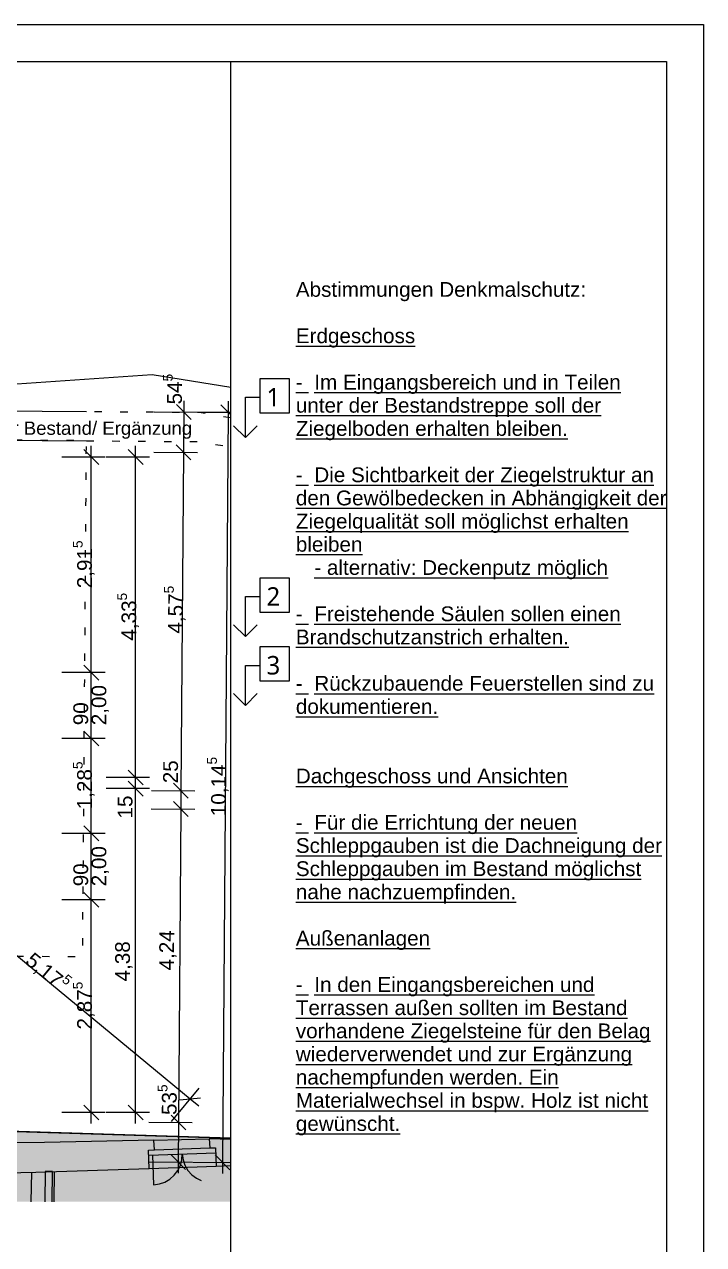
# Model space of a CAD drawing. Header units: centimetres. Extents: x 0 to 44.9, y 0 to 29.7.
# Drawn here: x 32.81 to 42, y 13.19 to 29.7 of the extents above; entities that cross this region are included whole.
import ezdxf
from ezdxf.xclip import XClip

# ---------------------------------------------------------------- set-up
doc = ezdxf.new("R2010")
doc.units = ezdxf.units.CM
doc.header["$MEASUREMENT"] = 0
doc.header["$XCLIPFRAME"] = 0
for name, pattern in [('ACAD_ISO02W100', [0.42, 0.12, -0.3]), ('Punktlinie_ eng', [0.025, 0, -0.025]), ('Strichlinie_ eng', [0.23, 0.15, -0.08]), ('Strichlinie_ lang', [1.058333, 0.635, -0.423333])]:
    doc.linetypes.add(name, pattern=pattern)
for name, color, linetype in [('A-Bemaßung 1_100', 7, 'Continuous'), ('A-Bemaßung 1_200', 7, 'Continuous'), ('A-Etiketten', 7, 'Continuous'), ('A-Schraffuren', 7, 'Continuous'), ('A-Text', 7, 'Continuous'), ('A-Wand Aussen', 7, 'Continuous'), ('FENSTERRAHMEN', 7, 'Continuous'), ('FENSTERÖFFNUNG', 7, 'Continuous'), ('Layout-Plankopf.Layout', 7, 'Continuous'), ('Layout-Zeichnung.Layout', 7, 'Continuous'), ('Neubau_A-Balkon.Neu', 7, 'Continuous'), ('Treppe_Rampe', 7, 'Continuous'), ('TÜR', 7, 'Continuous'), ('Unterzug', 7, 'Continuous'), ('Wand', 7, 'Continuous')]:
    doc.layers.add(name, color=color, linetype=linetype)
doc.styles.add('ERSTELLTER_STIL_3', font='')
doc.styles.add('ERSTELLTER_STIL_6', font='')
doc.styles.get('ERSTELLTER_STIL_3').set_extended_font_data('Arial')
doc.styles.get('ERSTELLTER_STIL_6').set_extended_font_data('Malgun Gothic Semilight')
doc.dimstyles.new('ERSTELLTER_STIL__1', dxfattribs={"dimtxt": 0.18, "dimasz": 0.304, "dimexe": 0.18, "dimexo": 0.0625, "dimgap": 0, "dimtad": 0, "dimtih": 1, "dimtoh": 1, "dimdec": 4, "dimzin": 0, "dimdsep": 46, "dimcen": 0.09, "dimadec": 0, "dimazin": 0, "dimtfac": 1, "dimtdec": 4, "dimtmove": 0, "dimatfit": 3, "dimldrblk": 'ARROWHEAD_8', "dimfxl": 1, "dimtolj": 1, "dimtzin": 0, "dimarcsym": 0})

# ---------------------------------------------------------------- blocks, each defined once
blk = doc.blocks.new('Planrahmen 25[1]', base_point=(42, 0))
at = {"layer": 'Layout-Plankopf.Layout', "color": 7, "linetype": 'Continuous', "lineweight": 13, "ltscale": 10}
for p, q in [((0, 29.7), (42, 29.7)), ((42, 29.7), (42, 0)), ((2, 29.2), (41.5, 29.2)), ((41.5, 29.2), (41.5, 0.5))]:
    blk.add_line(p, q, dxfattribs=at)
blk = doc.blocks.new('Zeichnung_2_1', base_point=(5.828, 14.236))
at = {"linetype": 'Continuous', "lineweight": 0, "true_color": 0x777777}
blk.add_hatch(color=8, dxfattribs=at).paths.add_polyline_path([(29.625, 14.343), (29.539, 6.142), (31.815, 6.142), (31.815, 13.775), (35.6, 13.775), (35.6, 14.636), (30.579, 14.791), (30.576, 14.343)])
at = {"layer": 'A-Schraffuren', "linetype": 'Continuous', "lineweight": 13, "true_color": 0x9f9f9f}
for points in [[(29.598, 11.47), (29.674, 11.47), (29.675, 11.55), (30.055, 11.549), (30.056, 12.12), (29.918, 12.121), (29.954, 14.101), (32.149, 14.155), (32.964, 14.175), (34.498, 14.224), (34.489, 14.474), (34.569, 14.477), (34.561, 14.605), (33.08, 14.575), (32.064, 14.569), (29.631, 14.555)], [(35.31, 14.623), (35.316, 14.503), (35.396, 14.505), (35.405, 14.255), (35.6, 14.263), (35.6, 14.617)], [(35.31, 14.623), (35.316, 14.503), (35.396, 14.505), (35.405, 14.255), (35.6, 14.263), (35.6, 14.617)]]:
    blk.add_hatch(color=253, dxfattribs=at).paths.add_polyline_path(points)
at = {"color": 7, "linetype": 'Continuous', "lineweight": 25, "ltscale": 10, "flags": 128}
blk.add_lwpolyline([(35.6, 14.636), (30.579, 14.791), (30.576, 14.343), (29.625, 14.343), (29.539, 6.142)], dxfattribs=at)
at = {"layer": 'A-Bemaßung 1_100', "color": 7, "linetype": 'Continuous', "lineweight": 25, "ltscale": 10}
for p, q in [((34.966, 24.608), (34.965, 24.458)), ((35.566, 24.604), (35.565, 24.453)), ((34.565, 24.461), (35.153, 24.456)), ((35.065, 24.357), (34.866, 24.559)), ((34.965, 24.458), (34.961, 23.911)), ((35.165, 24.456), (35.6, 24.453)), ((35.6, 24.418), (35.466, 24.554)), ((35.565, 24.453), (35.49, 14.307)), ((33.814, 23.748), (33.614, 23.948)), ((33.714, 23.848), (33.714, 23.998)), ((34.414, 23.748), (34.214, 23.948)), ((34.314, 23.848), (34.314, 23.998)), ((35.061, 23.81), (34.862, 24.012)), ((33.901, 23.848), (33.314, 23.848)), ((33.714, 20.931), (33.714, 23.848)), ((34.501, 23.848), (33.914, 23.848)), ((34.314, 19.512), (34.314, 23.848)), ((34.561, 23.914), (35.149, 23.91)), ((34.961, 23.911), (34.927, 19.334)), ((33.614, 21.032), (33.814, 20.831)), ((33.901, 20.931), (33.314, 20.931)), ((33.714, 20.041), (33.714, 20.931)), ((33.614, 20.141), (33.814, 19.941)), ((33.901, 20.041), (33.314, 20.041)), ((33.714, 18.757), (33.714, 20.041)), ((34.501, 19.512), (33.914, 19.512)), ((34.214, 19.612), (34.414, 19.412)), ((34.314, 19.362), (34.314, 19.512)), ((34.501, 19.362), (33.914, 19.362)), ((34.214, 19.462), (34.414, 19.262)), ((34.314, 14.982), (34.314, 19.362)), ((34.527, 19.337), (35.115, 19.333)), ((35.027, 19.233), (34.828, 19.435)), ((34.927, 19.334), (34.925, 19.086)), ((35.025, 18.985), (34.826, 19.187)), ((34.525, 19.089), (35.113, 19.084)), ((34.925, 19.086), (34.894, 14.846)), ((33.614, 18.857), (33.814, 18.657)), ((33.901, 18.757), (33.314, 18.757)), ((33.714, 17.857), (33.714, 18.757)), ((33.901, 17.857), (33.314, 17.857)), ((33.614, 17.957), (33.814, 17.757)), ((33.714, 14.982), (33.714, 17.857)), ((33.614, 15.082), (33.814, 14.882)), ((34.214, 15.082), (34.414, 14.882)), ((33.901, 14.982), (33.314, 14.982)), ((33.714, 14.832), (33.714, 14.982)), ((34.501, 14.982), (33.914, 14.982)), ((34.314, 14.832), (34.314, 14.982)), ((34.993, 14.745), (34.794, 14.947)), ((34.494, 14.849), (35.081, 14.845)), ((34.894, 14.846), (34.89, 14.311)), ((34.79, 14.412), (34.989, 14.21)), ((35.39, 14.408), (35.589, 14.206)), ((34.49, 14.314), (35.077, 14.31)), ((34.89, 14.311), (34.889, 14.161)), ((35.09, 14.31), (35.6, 14.306)), ((35.49, 14.307), (35.489, 14.157))]:
    blk.add_line(p, q, dxfattribs=at)
at = {"layer": 'A-Bemaßung 1_200', "color": 7, "linetype": 'Continuous', "lineweight": 25, "ltscale": 10}
for p, q in [((31.06, 18.462), (35.052, 15.167)), ((34.798, 14.858), (35.172, 15.312)), ((34.911, 15.153), (35.193, 15.18)), ((35.052, 15.167), (35.168, 15.071))]:
    blk.add_line(p, q, dxfattribs=at)
at = {"layer": 'A-Schraffuren', "color": 7, "linetype": 'Continuous', "lineweight": 25, "ltscale": 10, "flags": 128}
blk.add_lwpolyline([(29.598, 11.47), (29.674, 11.47), (29.675, 11.55), (30.055, 11.549), (30.056, 12.12), (29.918, 12.121), (29.954, 14.101), (32.149, 14.155), (32.964, 14.175), (34.498, 14.224), (34.489, 14.474), (34.569, 14.477), (34.561, 14.605), (33.08, 14.575), (32.064, 14.569), (29.631, 14.555)], close=True, dxfattribs=at)
blk.add_lwpolyline([(35.6, 14.617), (35.31, 14.623), (35.316, 14.503), (35.396, 14.505), (35.405, 14.255), (35.6, 14.263)], dxfattribs=at)
blk.add_lwpolyline([(35.6, 14.617), (35.31, 14.623), (35.316, 14.503), (35.396, 14.505), (35.405, 14.255), (35.6, 14.263)], dxfattribs=at)
at = {"layer": 'A-Wand Aussen', "color": 7, "linetype": 'Continuous', "lineweight": 25, "ltscale": 10, "flags": 128}
for points in [[(33.651, 24.46), (30.652, 24.482), (30.649, 24.09), (33.648, 24.068)], [(33.09, 14.184), (33.085, 13.775)], [(33.19, 14.183), (33.09, 14.184)], [(33.185, 13.775), (33.19, 14.183)]]:
    blk.add_lwpolyline(points, dxfattribs=at)
at = {"layer": 'FENSTERRAHMEN', "color": 7, "linetype": 'Continuous', "lineweight": 25, "ltscale": 10}
for p, q in [((34.492, 14.404), (35.399, 14.435)), ((34.569, 14.477), (35.316, 14.503))]:
    blk.add_line(p, q, dxfattribs=at)
at = {"layer": 'FENSTERÖFFNUNG', "color": 7, "linetype": 'Continuous', "lineweight": 25, "ltscale": 10}
for p, q in [((34.561, 14.605), (35.31, 14.623)), ((34.498, 14.224), (35.405, 14.255))]:
    blk.add_line(p, q, dxfattribs=at)
at = {"layer": 'Layout-Zeichnung.Layout', "color": 7, "linetype": 'Strichlinie_ lang', "lineweight": 25, "ltscale": 10}
for p, q in [((30.708, 24.698), (34.536, 24.964)), ((34.536, 24.964), (35.6, 24.791))]:
    blk.add_line(p, q, dxfattribs=at)
at = {"layer": 'Neubau_A-Balkon.Neu', "color": 7, "linetype": 'Punktlinie_ eng', "lineweight": 25, "ltscale": 10, "flags": 128}
blk.add_lwpolyline([(30.597, 17.113), (33.597, 17.09), (33.648, 24.068), (30.649, 24.09)], close=True, dxfattribs=at)
at = {"layer": 'Treppe_Rampe', "color": 7, "linetype": 'Continuous', "lineweight": 25, "ltscale": 10, "flags": 128}
blk.add_lwpolyline([(29.539, 6.142), (29.631, 14.82), (35.6, 14.636)], dxfattribs=at)
at = {"layer": 'TÜR', "color": 7, "linetype": 'Strichlinie_ eng', "lineweight": 25, "ltscale": 10, "flags": 128}
blk.add_lwpolyline([(34.543, 14.406), (34.557, 14.004, 0.414214), (34.945, 14.42, 0.414214), (35.361, 14.031), (35.347, 14.434)], format="xyb", dxfattribs=at)
at = {"layer": 'Unterzug', "color": 7, "linetype": 'ACAD_ISO02W100', "lineweight": 25, "ltscale": 10}
for p, q in [((32.903, 14.174), (32.896, 13.775)), ((33.213, 14.184), (33.205, 13.775))]:
    blk.add_line(p, q, dxfattribs=at)
at = {"layer": 'Wand', "color": 7, "linetype": 'Punktlinie_ eng', "lineweight": 25, "ltscale": 10, "flags": 128}
for points in [[(35.6, 24.377), (35.174, 24.449), (33.651, 24.46)], [(33.648, 24.068), (35.171, 24.056), (35.6, 23.984)]]:
    blk.add_lwpolyline(points, dxfattribs=at)
at = {"layer": 'A-Bemaßung 1_100', "color": 7, "linetype": 'Continuous', "lineweight": 25, "char_height": 0.2, "attachment_point": 7, "style": 'ERSTELLTER_STIL_3'}
for s, insert, rotation in [('\\A1;{\\pql;\\fArial|b0|i0|c0|p38;54\\fArial|b0|i0|c0|p38;\\A1{\\H.66x;\\S5^  ;}}', (34.998, 24.558), 89.573), ('\\A1;{\\pql;\\fArial|b0|i0|c0|p38;2,91\\fArial|b0|i0|c0|p38;\\A1{\\H.66x;\\S5^  ;}}', (33.781, 22.073), 90), ('\\A1;{\\pql;\\fArial|b0|i0|c0|p38;4,33\\fArial|b0|i0|c0|p38;\\A1{\\H.66x;\\S5^  ;}}', (34.381, 21.364), 90), ('\\A1;{\\pql;\\fArial|b0|i0|c0|p38;4,57\\fArial|b0|i0|c0|p38;\\A1{\\H.66x;\\S5^  ;}}', (35.01, 21.458), 89.573), ('\\A1;{\\pql;\\fArial|b0|i0|c0|p38;1,28\\fArial|b0|i0|c0|p38;\\A1{\\H.66x;\\S5^  ;}}', (33.781, 19.083), 90), ('\\A1;{\\pql;\\fArial|b0|i0|c0|p38;10,14\\fArial|b0|i0|c0|p38;\\A1{\\H.66x;\\S5^  ;}}', (35.592, 18.988), 89.573), ('\\A1;{\\pql;\\fArial|b0|i0|c0|p38;2,87\\fArial|b0|i0|c0|p38;\\A1{\\H.66x;\\S5^  ;}}', (33.781, 16.104), 90), ('\\A1;{\\pql;\\fArial|b0|i0|c0|p38;53\\fArial|b0|i0|c0|p38;\\A1{\\H.66x;\\S5^  ;}}', (34.926, 14.946), 89.573)]:
    blk.add_mtext(s, dxfattribs=dict(at, insert=insert, rotation=rotation))
for s, insert, width, rotation in [('\\A1;{\\pql;\\fArial|b0|i0|c0|p38;2,00}', (33.954, 20.22), 0.53212, 90), ('\\A1;{\\pql;\\fArial|b0|i0|c0|p38;90}', (33.674, 20.22), 0.30354, 90), ('\\A1;{\\pql;\\fArial|b0|i0|c0|p38;25}', (34.888, 19.434), 0.30354, 89.573), ('\\A1;{\\pql;\\fArial|b0|i0|c0|p38;15}', (34.274, 18.958), 0.30354, 90), ('\\A1;{\\pql;\\fArial|b0|i0|c0|p38;2,00}', (33.954, 18.041), 0.53212, 90), ('\\A1;{\\pql;\\fArial|b0|i0|c0|p38;90}', (33.674, 18.041), 0.30354, 90), ('\\A1;{\\pql;\\fArial|b0|i0|c0|p38;4,24}', (34.869, 16.902), 0.53212, 89.573), ('\\A1;{\\pql;\\fArial|b0|i0|c0|p38;4,38}', (34.274, 16.754), 0.53212, 90)]:
    blk.add_mtext(s, dxfattribs=dict(at, insert=insert, width=width, rotation=rotation))
at = {"layer": 'A-Bemaßung 1_200', "color": 7, "linetype": 'Continuous', "lineweight": 25, "insert": (32.769, 16.963), "char_height": 0.2, "attachment_point": 7, "rotation": 320.4693, "style": 'ERSTELLTER_STIL_3'}
blk.add_mtext('\\A1;{\\pql;\\fArial|b0|i0|c0|p38;5,17\\fArial|b0|i0|c0|p38;\\A1{\\H.66x;\\S5^  ;}}', dxfattribs=at)
at = {"layer": 'A-Text', "color": 7, "linetype": 'Continuous', "lineweight": 25, "insert": (30.872, 24.094), "char_height": 0.18, "attachment_point": 7, "style": 'ERSTELLTER_STIL_3'}
blk.add_mtext('\\A1;{\\pql;\\fArial|b0|i0|c0|p38;Natursteinmauer Bestand\\fArial|b0|i0|c0|p38;/ Ergänzung}', dxfattribs=at)
blk = doc.blocks.new('ARROWHEAD_8')
at = {"color": 0, "linetype": 'Continuous', "lineweight": 0}
blk.add_line((0, 0), (-1, 0), dxfattribs=at)
at = {"color": 0, "linetype": 'Continuous', "lineweight": 0, "flags": 128}
blk.add_lwpolyline([(-0.525, 0.525), (0, 0), (-0.525, -0.525)], dxfattribs=at)

msp = doc.modelspace()

# ---------------------------------------------------------------- linework, layer by layer
at = {"layer": 'A-Etiketten', "color": 1, "linetype": 'Continuous', "lineweight": 18, "true_color": 0xf50000, "flags": 128}
for points in [[(36, 24.911), (36.393, 24.911), (36.393, 24.44), (36, 24.44)], [(36, 22.216), (36.393, 22.216), (36.393, 21.745), (36, 21.745)], [(36, 21.286), (36.393, 21.286), (36.393, 20.815), (36, 20.815)]]:
    msp.add_lwpolyline(points, close=True, dxfattribs=at)

# ---------------------------------------------------------------- block references
at = {"layer": 'Layout-Plankopf.Layout', "color": 7, "linetype": 'Continuous', "lineweight": 18, "ltscale": 10}
msp.add_blockref('Planrahmen 25[1]', (42, 0), dxfattribs=at)

# ---------------------------------------------------------------- texts
at = {"layer": 'A-Etiketten', "color": 7, "linetype": 'Continuous', "lineweight": 13, "char_height": 0.25, "attachment_point": 4, "style": 'ERSTELLTER_STIL_6'}
for s, insert in [('\\A1;{\\pql;\\fMalgun Gothic Semilight|b0|i0|c0|p34; \\fMalgun Gothic Semilight|b0|i0|c0|p34;1\\fMalgun Gothic Semilight|b0|i0|c0|p34; }', (36, 24.658)), ('\\A1;{\\pql;\\fMalgun Gothic Semilight|b0|i0|c0|p34; \\fMalgun Gothic Semilight|b0|i0|c0|p34;2\\fMalgun Gothic Semilight|b0|i0|c0|p34; }', (36, 21.962)), ('\\A1;{\\pql;\\fMalgun Gothic Semilight|b0|i0|c0|p34; \\fMalgun Gothic Semilight|b0|i0|c0|p34;3\\fMalgun Gothic Semilight|b0|i0|c0|p34; }', (36, 21.03))]:
    msp.add_mtext(s, dxfattribs=dict(at, insert=insert))
at = {"layer": 'Layout-Plankopf.Layout', "color": 7, "linetype": 'Continuous', "lineweight": 13, "insert": (36.482, 26.215), "char_height": 0.2, "width": 5.00436, "attachment_point": 1, "line_spacing_factor": 0.94007, "style": 'ERSTELLTER_STIL_3'}
msp.add_mtext('\\A1;{\\pql;\\fArial|b0|i0|c0|p38;Abstimmungen Denkmalschutz:\\P\\pql;\\fArial|b0|i0|c0|p38;\\P\\pql;\\fArial|b0|i0|c0|p38;\\L\\LErdgeschoss\\P\\pql;\\fArial|b0|i0|c0|p38;\\P\\pql;\\pt0.25;\\fArial|b0|i0|c0|p38;- ^IIm Eingangsbereich und in Teilen unter der Bestandstreppe soll der Ziegelboden erhalten bleiben.\\P\\pql;\\pt0.25;\\fArial|b0|i0|c0|p38;\\P\\pql;\\pt0.25;\\fArial|b0|i0|c0|p38;- ^IDie Sichtbarkeit der Ziegelstruktur an den Gewölbedecken in Abhängigkeit der Ziegelqualität soll möglichst erhalten bleiben\\P\\pql;\\pt0.25;\\fArial|b0|i0|c0|p38;^I- alternativ: Deckenputz möglich\\P\\pql;\\pt0.25;\\fArial|b0|i0|c0|p38;\\P\\pql;\\pt0.25;\\fArial|b0|i0|c0|p38;- ^IFreistehende Säulen sollen einen Brandschutzanstrich erhalten.\\P\\pql;\\pt0.25;\\fArial|b0|i0|c0|p38;\\P\\pql;\\pt0.25;\\fArial|b0|i0|c0|p38;- ^I\\fArial|b0|i0|c0|p38;Rückzubauende\\fArial|b0|i0|c0|p38; Feuerstellen sind zu dokumentieren.\\P\\pql;\\pt0.25;\\fArial|b0|i0|c0|p38;\\P\\pql;\\pt0.25;\\fArial|b0|i0|c0|p38;\\P\\pql;\\pt0.25;\\fArial|b0|i0|c0|p38;\\L\\LDachgeschoss und Ansichten\\P\\pql;\\pt0.25;\\fArial|b0|i0|c0|p38;\\P\\pql;\\pt0.25;\\fArial|b0|i0|c0|p38;- ^IFür die Errichtung der neuen Schleppgauben ist die Dachneigung der Schleppgauben im Bestand möglichst nahe nachzuempfinden.\\P\\pql;\\pt0.25;\\fArial|b0|i0|c0|p38;\\P\\pql;\\pt0.25;\\fArial|b0|i0|c0|p38;\\L\\LAußenanlagen\\P\\pql;\\pt0.25;\\fArial|b0|i0|c0|p38;\\P\\pql;\\pt0.25;\\fArial|b0|i0|c0|p38;- ^IIn den Eingangsbereichen und Terrassen außen sollten im Bestand vorhandene Ziegelsteine für den Belag wiederverwendet und zur Ergänzung nachempfunden werden. Ein Materialwechsel in bspw. Holz ist nicht gewünscht.}', dxfattribs=at)

# ---------------------------------------------------------------- next in the draw order: block references
at = {"layer": 'Layout-Zeichnung.Layout', "color": 7, "linetype": 'Continuous', "lineweight": 13, "ltscale": 10}
ref = msp.add_blockref('Zeichnung_2_1', (5.828, 14.236), dxfattribs=at)
XClip(ref).set_block_clipping_path([(2.0016751041, 6.1420898048), (31.8145969295, 6.1420898048), (31.8145969295, 13.7749383334), (35.6, 13.7749383334), (35.6, 28.8042202536), (2.0016751041, 28.8042202536)])

# ---------------------------------------------------------------- next in the draw order: linework, layer by layer
at = {"layer": 'Layout-Plankopf.Layout', "color": 7, "linetype": 'Continuous', "lineweight": 13, "ltscale": 10}
msp.add_line((35.6, 12.997), (35.6, 29.2), dxfattribs=at)

# ---------------------------------------------------------------- next in the draw order: leaders
at = {"layer": 'A-Etiketten', "color": 1, "linetype": 'Continuous', "lineweight": 18, "ltscale": 10, "true_color": 0xf50000, "annotation_type": 0, "has_hookline": 1, "hookline_direction": 1}
for points, text_width in [([(35.799, 24.112), (35.799, 24.658), (36, 24.658)], 0.193), ([(35.799, 21.418), (35.799, 21.962), (36, 21.962)], 0.262), ([(35.799, 20.488), (35.799, 21.03), (36, 21.03)], 0.257)]:
    msp.add_leader(points, dimstyle='ERSTELLTER_STIL__1', dxfattribs=dict(at, text_width=text_width))

doc.saveas('drawing.dxf')
